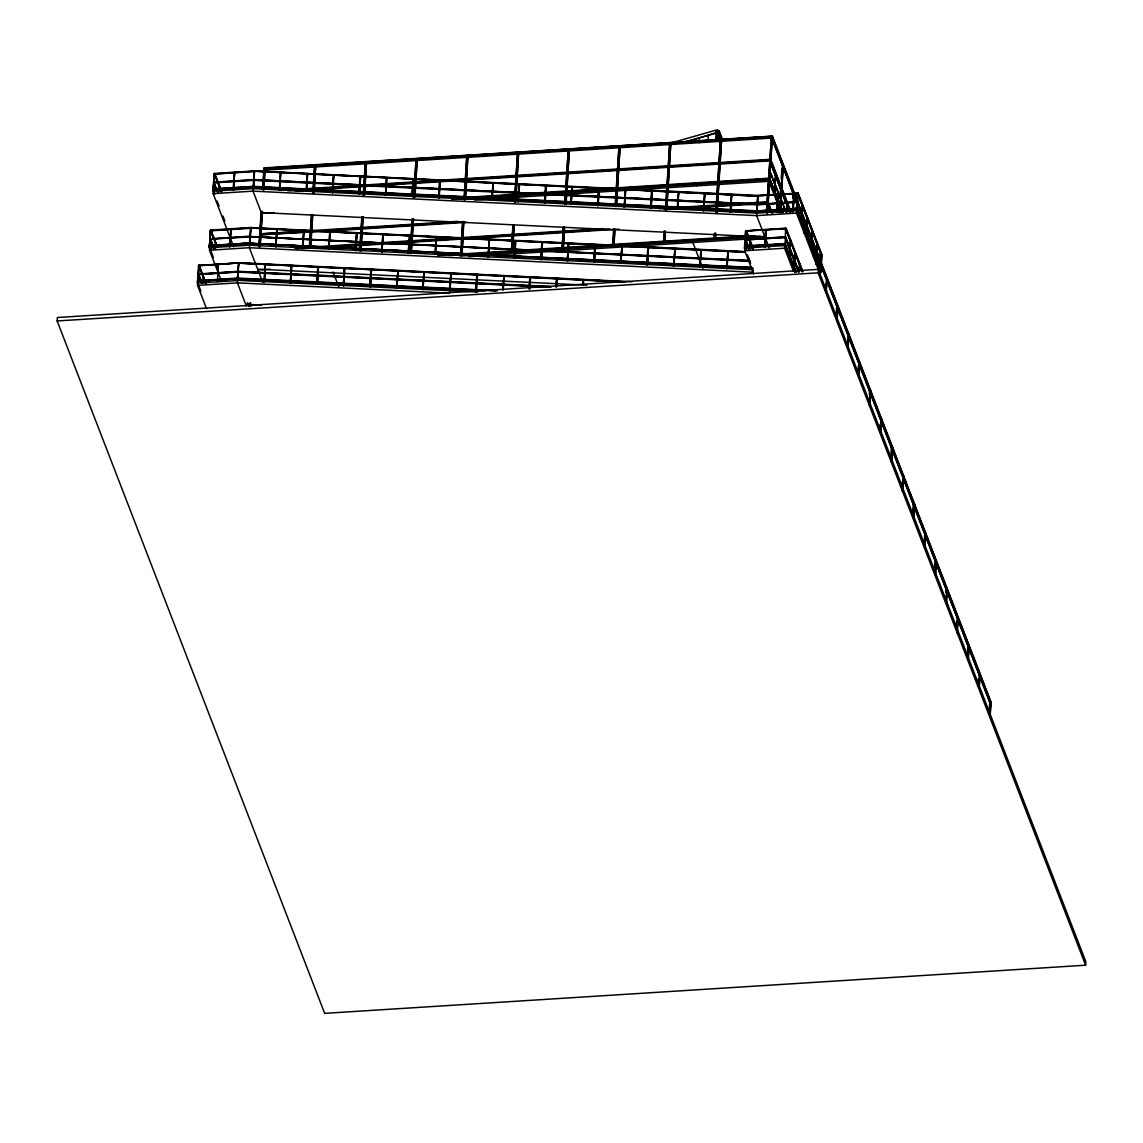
<?xml version="1.0" encoding="UTF-8"?>
<svg xmlns="http://www.w3.org/2000/svg" width="1143" height="1143" viewBox="0 0 1143 1143"><rect width="100%" height="100%" fill="white"/><g stroke="black" fill="none" stroke-linecap="round" stroke-linejoin="round"><path stroke-width="1.5" d="M57.15 320.969L57.379 317.511L818.331 269.362L818.102 272.82L1085.621 965.206L324.669 1013.355L57.15 320.969L818.102 272.82M206.154 283.55L199.111 265.319L197.453 283.05L198.568 265.347L205.611 283.593M206.512 308.581L197.539 285.379L197.71 282.864L200.911 291.151M198.196 274.306L238.201 271.605L549.669 286.75M202.682 282.45L203.654 277.22L203.454 282.75M202.811 282.792L203.783 277.563M210.483 230.686L209.398 247.917L210.398 230.286L217.441 246.688M214.813 173.993L213.069 191.324L214.727 173.593L221.771 191.867M209.398 247.917L210.512 230.214L216.87 247.188M213.069 191.324L214.17 173.636L221.228 191.895M209.498 250.246L209.655 247.731L249.517 245.202L753.151 269.691L752.994 272.205L249.345 247.717L209.498 250.246L221.613 281.592M249.903 245.359L249.131 245.059L249.903 245.359L250.631 227.528L250.674 228.3L210.812 230.815L210.726 230.057L250.588 227.528L745.365 251.589M233.686 246.788L213.155 193.653L213.312 191.138L253.174 188.624L756.809 213.112L796.671 210.583L820.417 272.02L820.245 274.534M253.689 179.594L757.452 204.368L253.689 179.594L213.827 182.108L213.912 182.88L253.775 180.351L757.38 204.854L797.271 202.325L797.2 201.568M214.398 173.465L214.47 174.236L214.398 173.465L254.246 170.95L757.923 195.439L797.871 193.21L757.866 195.91L254.246 170.95L253.56 188.766L252.789 188.466L253.56 188.766M218.599 191.51L219.427 185.952L219.099 191.138M215.27 246.959L215.998 243.116L215.67 248.302M219.227 191.481L218.927 186.323M215.913 246.917L215.498 243.502M217.384 281.792L218.499 264.504M229.329 246.659L230.957 228.986L229.972 246.617L229.2 246.316L229.972 246.617M233.001 190.067L234.615 172.393L233.629 190.024L232.858 189.724L233.629 190.024M229.843 246.274L230.957 228.986M233.501 189.681L234.615 172.393M198.439 265.419L238.93 262.861L237.315 280.535L238.673 262.661L631.979 281.792M485.061 290.865L237.701 278.835L237.644 278.063L197.568 280.749M198.311 274.591L238.173 272.077L238.087 271.305L198.01 273.991L201.211 282.278M622.978 281.835L238.573 263.133L623.092 282.121M249.26 245.402L250.888 227.728L249.76 245.016M252.917 188.809L254.546 171.136L253.432 188.424M249.517 245.202L249.345 247.717L262.747 282.378M753.28 268.191L249.531 243.402L751.494 267.348M748.379 261.175L249.974 236.644L748.365 260.404M253.174 188.624L253.017 191.138L261.99 214.384M214.427 192.824L213.155 189.509L253.232 186.823L756.98 211.612L796.842 209.083L796.757 208.326L757.009 211.141L253.403 186.638L213.398 188.866L213.484 189.638L253.332 187.109L253.26 186.352L756.937 210.841L797.085 208.455L820.817 269.891L796.542 208.483M250.388 306.281L250.603 302.824M258.904 246.159L261.075 212.555M262.561 189.567L263.933 168.35L772.368 136.088L990.91 701.702L990.052 714.175M259.118 246.745L261.404 211.369M262.89 188.381L264.162 168.25M322.697 231.443L260.175 234.801L260.233 233.858L457.814 221.356M264.504 167.85L264.662 169.364L771.968 137.274L772.025 136.331L264.504 167.85L263.219 189.824M259.547 246.417L261.733 212.812M259.99 246.088L262.161 212.484M263.647 189.495L265.019 168.278L263.876 190.081M265.062 168.192L265.019 168.978L263.933 168.35M260.204 246.674L262.504 211.312M263.819 281.821L265.447 264.147L264.462 281.778L263.69 281.478L264.462 281.778M264.319 281.435L265.447 264.147M277.392 229.014L275.777 246.688L276.763 229.057L277.52 229.357L276.763 229.057M281.049 172.422L279.435 190.095L280.421 172.464L281.178 172.764L280.421 172.464M275.777 246.688L276.892 229.4M279.435 190.095L280.549 172.807M291.951 265.433L290.336 283.107L291.322 265.476L292.079 265.776L291.322 265.476M290.336 283.107L291.451 265.819M302.281 247.974L303.895 230.3L302.909 247.931L302.152 247.631M305.938 191.381L307.553 173.722L306.567 191.352L305.81 191.038L306.567 191.352M303.895 230.3L302.909 247.931M306.438 191.01L307.553 173.722M309.282 248.245L311.453 214.655M312.825 193.438L314.654 165.135L313.168 192.253M309.624 247.074L311.682 215.241M309.939 248.502L312.11 214.913M313.596 191.924L315.311 165.392M310.367 248.188L312.539 214.584M313.911 193.367L315.739 165.063L314.254 192.181M310.71 247.002L312.768 215.17M316.711 284.05L318.454 266.719L317.468 284.35L316.711 284.05L317.468 284.35M316.84 284.393L317.825 266.762M317.34 284.007L318.454 266.719M330.413 231.586L328.784 249.26L329.77 231.629L330.541 231.929L329.77 231.629M334.07 175.008L332.442 192.681L333.427 175.05L334.199 175.35L333.427 175.05M328.784 249.26L329.898 231.972M332.442 192.681L333.57 175.379M336.956 165.592L337.056 164.02M344.972 268.019L343.343 285.679L344.329 268.048L345.1 268.348L344.329 268.048M343.343 285.679L344.457 268.391M355.159 250.217L356.916 232.886L355.93 250.517L355.159 250.217L355.93 250.517M358.816 193.624L360.574 176.293L359.588 193.924L358.816 193.624L359.588 193.924M355.287 250.546L356.273 232.915M358.959 193.967L359.945 176.336M355.802 250.174L356.916 232.886M359.459 193.581L360.574 176.293M359.674 250.346L361.845 216.741M363.217 195.524L365.389 161.935L363.56 194.339M359.902 250.931L362.074 217.327M360.331 250.603L362.502 217.013M363.988 194.024L366.046 162.192M360.759 250.274L362.931 216.684M364.303 195.453L366.474 161.863L364.646 194.281M360.988 250.86L363.16 217.27M369.718 286.636L371.475 269.305L370.489 286.936L369.718 286.636L370.489 286.936M369.846 286.979L370.832 269.348M370.361 286.593L371.475 269.305M383.419 234.172L381.805 251.846L382.791 234.215L383.548 234.515L382.791 234.215M387.077 177.579L385.462 195.253L386.448 177.622L387.22 177.922L386.448 177.622M381.805 251.846L382.919 234.544M385.462 195.253L386.577 177.965M396.364 288.265L397.978 270.591L396.992 288.222L396.221 287.922L396.992 288.222M396.864 287.879L397.978 270.591M408.18 252.789L409.923 235.458L408.937 253.089L408.18 252.789L408.937 253.089M411.837 196.196L413.595 178.865L412.609 196.496L411.837 196.196L412.609 196.496M408.308 253.132L409.294 235.501M411.966 196.539L412.952 178.908M408.808 252.746L409.923 235.458M412.466 196.167L413.595 178.865M410.051 252.446L412.237 218.842M413.609 197.625L416.123 158.72L413.937 196.439M410.28 253.032L412.452 219.427M410.708 252.703L412.894 219.099M414.266 197.882L416.781 158.977M411.151 252.374L413.323 218.77M414.695 197.553L417.209 158.648L415.038 196.367M411.366 252.96L413.537 219.356M424.482 271.877L422.867 289.55L423.853 271.92L424.624 272.22L423.853 271.92M422.867 289.55L423.982 272.263M434.811 254.418L436.44 236.744L435.454 254.375L434.683 254.075L435.454 254.375M438.469 197.839L439.455 180.194L440.226 180.508L439.112 197.796L438.341 197.496L439.112 197.796M435.312 254.032L436.44 236.744M438.983 197.453L440.226 180.508M449.37 290.836L450.999 273.163L450.013 290.793L449.242 290.493L450.013 290.793M449.871 290.465L450.999 273.163M463.929 221.456L461.758 255.06L460.672 255.118L462.501 222.714M463.987 199.725L466.844 155.505L464.901 189.695M460.786 253.36L461.243 246.288M461.472 242.745L462.844 221.528M464.444 196.767L464.672 193.224M463.587 222.642L461.329 255.703L463.158 222.971M464.644 199.982L467.501 155.762M465.072 199.654L467.93 155.448L465.758 193.167M465.615 199.082L464.858 198.782L465.615 199.082L466.601 181.451M477.002 274.834L475.888 292.137L476.874 274.491L477.631 274.806L476.874 274.491M477.503 274.463L476.517 292.094L475.745 291.794M487.832 257.004L489.447 239.33L488.461 256.961L487.704 256.661L488.461 256.961M491.49 200.411L493.104 182.737L492.119 200.368L491.361 200.068L492.119 200.368M488.332 256.618L489.447 239.33M491.99 200.025L493.104 182.737M502.62 289.965L504.006 275.749L503.249 289.922M503.12 289.579L504.006 275.749M514.207 225.314L512.493 251.846L511.407 251.917L512.893 224.8M514.379 201.811L517.579 152.305L515.293 191.795M511.407 251.917L513.121 225.385M514.607 202.397L515.064 195.324M511.835 251.589L513.55 225.057M515.036 202.068L518.236 152.562M512.493 251.846L513.979 224.728M515.464 201.739L518.665 152.233L515.693 202.325M515.964 240.616L514.336 258.289L515.322 240.659L516.093 240.959L515.322 240.659M519.622 184.023L517.993 201.697L518.979 184.066L519.751 184.366L518.979 184.066M514.336 258.289L515.45 241.002M517.993 201.697L519.122 184.409M529.095 289.179L529.881 277.077L530.652 277.378L529.881 277.077M529.338 287.793L530.009 277.42M529.738 289.136L530.523 277.035M540.71 259.232L542.468 241.902L541.482 259.532L540.71 259.232L541.482 259.532M544.368 202.654L546.125 185.323L545.14 202.954L544.368 202.654L545.14 202.954M540.839 259.575L541.839 241.945M544.511 202.983L545.497 185.352M541.353 259.19L542.468 241.902M545.011 202.611L546.125 185.323M555.827 287.007L557.027 278.32L556.712 285.579M556.069 285.621L556.384 278.363M556.47 286.964L557.027 278.32M564.585 227.414L563.213 248.631L562.127 248.703L563.27 226.9M564.771 203.911L568.314 149.09L564.985 204.497M562.127 248.703L563.499 227.486M562.556 248.374L563.928 227.157M565.428 204.168L568.971 149.347M563.213 248.631L564.371 226.828M565.856 203.84L569.4 149.019L566.071 204.426M568.971 243.188L567.357 260.861L568.342 243.23L569.1 243.53L568.342 243.23M572.629 186.609L571.014 204.283L572 186.652L572.772 186.952L572 186.652M567.357 260.861L568.471 243.573M571.014 204.283L572.129 186.981M582.701 285.178L583.53 279.621L583.33 285.136M583.201 284.807L583.53 279.621M593.731 261.818L595.474 244.488L594.489 262.118L593.731 261.818L594.489 262.118M597.389 205.226L599.146 187.895L598.16 205.526L597.389 205.226L598.16 205.526M593.86 262.147L594.846 244.516M597.518 205.569L598.503 187.938M594.36 261.776L595.474 244.488M598.018 205.183L599.146 187.895M614.977 229.514L613.948 245.431L612.862 245.488L613.662 229M615.148 206.011L619.035 145.89L615.377 206.597M612.862 245.488L613.891 229.586M613.291 245.173L614.32 229.257M615.806 206.269L619.692 146.147M613.948 245.431L614.748 228.929M616.234 205.94L620.12 145.818L616.463 206.526M620.363 263.447L621.992 245.774L621.006 263.404L620.235 263.104L621.006 263.404M624.021 206.854L625.65 189.181L624.664 206.812L623.892 206.512L624.664 206.812M620.863 263.061L621.992 245.774M624.535 206.469L625.65 189.181M646.738 264.39L648.495 247.059L647.51 264.69L646.738 264.39L647.51 264.69M650.41 207.797L652.153 190.467L651.167 208.097L650.41 207.797L651.167 208.097M646.881 264.733L647.867 247.102M650.538 208.14L651.524 190.51M647.381 264.347L648.495 247.059M651.039 207.769L652.153 190.467M665.369 231.6L664.683 242.216L663.597 242.287L664.054 231.086M665.426 209.869L669.769 142.675L665.769 208.683M663.597 242.287L664.283 231.672M664.026 241.959L664.712 231.343M666.083 210.126L670.427 142.932M664.683 242.216L665.14 231.015M666.512 209.798L670.855 142.604L666.855 208.612M673.384 266.019L674.999 248.345L674.013 265.976L673.256 265.676L674.013 265.976M677.042 209.44L678.656 191.767L677.67 209.398L676.913 209.098M673.884 265.633L674.999 248.345M678.656 191.767L677.67 209.398M698.944 141.489L699.159 137.989L717.561 132.474L717.747 129.645L673.327 142.332M693.015 240.13L692.858 242.487L702.902 268.491M696.516 185.895L696.673 183.537M699.316 142.675L699.416 141.103M701.516 249.631L699.887 267.305L700.873 249.674L701.645 249.974L700.873 249.674M705.174 193.053L703.545 210.726L704.531 193.096L705.302 193.396L704.531 193.096M708.017 140.546L708.36 135.274L717.561 132.474M699.887 267.305L701.002 250.017M703.545 210.726L704.674 193.438M715.789 140.832L716.361 132.002L718.361 131.874L718.776 132.945L718.318 140.017M716.404 139.26L716.861 132.188L718.033 132.117L717.575 139.189M717.79 140.703L718.361 131.874M719.104 133.788L719.29 130.959L716.032 131.159L715.847 133.988L719.104 133.788L721.676 140.446M715.747 233.701L715.404 239.001L714.318 239.073L714.432 233.186M715.804 211.969L720.504 139.46L716.032 212.555M714.318 239.073L714.661 233.772M714.746 238.744L715.089 233.443M716.461 212.227L721.162 139.717M715.404 239.001L715.532 233.115M716.904 211.898L721.59 139.389L717.118 212.484M726.391 268.605L728.02 250.931L727.034 268.562L726.262 268.262L727.034 268.562M730.063 212.012L731.677 194.339L730.691 211.969L729.92 211.669L730.691 211.969M726.905 268.219L728.02 250.931M730.563 211.626L731.677 194.339M752.708 249.36L746.365 231.1L745.25 248.388L744.479 248.088L745.607 230.8L786.127 228.171L802.786 271.277M744.622 248.431L745.722 230.729L752.737 248.888M753.666 273.963L744.707 250.76L744.865 248.245M745.122 248.045L746.279 230.7L753.28 248.86M749.437 248.788L750.38 241.487L749.937 248.402M750.065 248.745L749.879 241.873M758.18 195.624L756.566 213.298L757.68 196.01M756.566 213.298L757.895 195.439L757.98 196.196L253.903 171.179M756.809 213.112L756.652 215.627L769.182 247.874M756.98 211.612L756.895 210.841L756.937 211.612L253.303 187.109L253.26 186.352L213.184 189.038L214.47 192.353M766.31 212.298L771.454 136.846M766.653 211.112L767.567 196.967M767.796 193.424L770.996 143.918M771.225 140.375L771.454 136.146M764.538 247.174L765.539 229.543L766.296 229.843L765.181 247.131L764.41 246.831M764.138 203.525L767.696 203.297L767.539 201.768L658.954 208.64M768.996 179.137L769.053 178.194L450.442 198.339M457.157 180.68L770.439 160.849L770.282 159.32L280.778 190.295M771.796 135.746L771.968 137.274M766.967 212.555L771.882 136.517L264.59 168.607M767.696 203.297L767.539 201.768M783.012 212.227L768.982 177.322L770.553 161.406L769.396 178.765L470.244 197.696M767.282 213.998L772.368 136.088M767.625 212.812L772.311 136.188M774.811 186.395L775.254 179.48M778.112 194.367L776.497 212.041L777.483 194.41L778.24 194.71L777.483 194.41M776.497 212.041L777.611 194.753M779.069 212.284L779.526 205.211M780.097 196.367L780.669 187.523M781.24 178.679L781.926 168.078M780.498 207.597L779.583 207.655L777.711 201.882M779.726 212.541L782.812 164.792M780.155 212.212L783.298 164.378L782.155 164.535M780.383 212.798L783.241 164.463M786.355 210.212L787.327 204.983L786.87 211.898M785.112 245.874L785.584 228.214L802.243 271.32M793.528 271.448L784.569 248.231L784.727 245.716L794.971 272.248M784.77 243.93L744.95 245.974L745.036 246.745L784.884 244.216M785.212 237.172L745.379 239.216L745.465 239.973L785.327 237.458M785.77 228.514L745.908 231.043M787.013 212.241L786.813 205.369M788.913 257.418L790.67 240.087L789.684 257.718L788.913 257.418L789.684 257.718M792.742 198.125L793.085 192.81L794.171 192.753L793.256 211.012M789.156 256.018L790.799 240.43M792.485 212.527L793.742 193.067L771.882 136.517M793.028 210.426L794.214 192.653L793.313 192.71L790.099 184.394M796.428 210.783L798.085 193.038L821.917 254.889L820.803 272.177L821.274 254.518L797.543 193.081L796.428 210.783L797.5 193.553M1085.621 965.206L1085.85 961.749L796.514 213.098L796.671 210.583M797.757 192.91L797.828 193.681L757.552 195.667M797.057 210.741L798.085 193.038M793.499 269.248L795.242 251.917L794.128 269.219M794.256 269.548L794.742 252.303M801.043 222.728L802.786 205.397L801.672 222.685M798.743 270.72L799.829 263.762L799.5 271.02M801.8 223.028L802.286 205.783M798.871 271.062L799.957 264.104M804.243 220.985L805.329 221.613L804.529 233.986M804.1 230.2L804.672 221.356M804.301 233.401L805.143 220.928L804.243 221.685M805.786 235.015L807.544 217.684L806.415 234.972M806.558 235.315L807.044 218.07M810.53 247.302L812.287 229.972L811.301 247.602L810.53 247.302L811.301 247.602M810.773 245.916L812.416 230.314M814.588 254.675L814.945 249.374L816.031 249.303M815.245 254.946L815.588 249.631M815.288 259.59L817.031 242.259L815.916 259.547M815.53 258.204L817.174 242.602L816.045 259.89M815.559 260.504L816.245 249.888L815.159 249.96L816.016 250.003M821.145 254.589L820.031 271.877L820.803 272.177M820.488 269.762L820.46 270.234M820.66 271.834L821.817 254.489L814.673 255.089M825.06 290.036L825.289 286.493M826.089 277.549L827.175 278.178L826.26 292.322M825.717 290.293L826.518 277.92M826.032 291.736L827.003 277.492L826.089 278.249M836.105 316.554L836.79 305.938L837.876 306.567M836.762 316.811L837.448 306.195M836.962 320.011L837.876 305.867L837.305 318.826M847.949 334.113L848.806 334.842M847.577 346.858L848.377 334.47M847.892 348.301L848.849 334.056L847.72 334.213M848.12 348.886L848.806 334.156M857.85 374.875L858.422 366.031M858.507 375.133L859.307 362.76M858.936 374.804L859.736 362.431L858.65 362.502M859.05 377.161L859.779 362.331L858.822 363.174M869.352 394.321L869.58 390.777L870.666 390.706L869.966 405.436M870.652 391.406L869.752 391.463L867.88 385.677M869.309 405.179L870.223 391.035M869.752 404.851L870.709 390.62L869.809 390.677M879.696 431.44L880.153 424.367M880.353 431.697L881.153 419.324M880.667 433.14L881.639 418.895L880.496 419.067M880.896 433.726L881.582 418.995M890.969 454.414L891.426 447.342L892.512 447.27L891.826 462.001M892.74 447.856L891.654 447.242L892.569 447.17L891.597 461.415M891.169 461.743L892.083 447.599M901.556 488.004L901.898 482.689M902.584 475.517L903.67 476.131L902.756 490.29M902.213 488.261L903.013 475.874M902.413 491.461L903.484 475.459L902.584 476.202M912.714 512.75L913.286 503.906L914.414 503.734L913.8 516.793M914.6 504.42L913.514 503.792L918.015 515.436M913.371 513.007L913.943 504.163M913.457 517.979L914.414 503.734M924.058 544.825L924.858 532.438M924.387 546.254L925.344 532.024L924.444 532.081L919.301 518.765M924.601 546.84L925.516 532.695L924.216 532.181M934.445 571.071L935.017 562.227M935.103 571.329L935.788 560.727M935.417 572.772L936.274 560.299L935.131 560.47M935.531 575.129L936.217 560.399M945.832 592.274L946.061 588.745L947.147 588.674L946.461 603.404M947.147 589.359L946.29 588.631L947.204 588.574L946.233 602.818M945.804 603.147L946.718 589.002M956.191 629.407L956.762 620.563M956.848 629.664L957.648 617.277M957.277 629.336L958.077 616.949L957.277 633.451M958.077 617.649L956.991 617.02M967.578 650.61L967.921 645.309L969.007 645.238L968.435 658.197M969.235 645.824L968.092 645.981L966.221 640.209M967.664 659.711L968.578 645.566M968.092 659.382L969.05 645.138L968.15 645.195M978.051 685.957L978.508 678.885M979.08 673.484L980.151 674.099L979.237 688.243M978.808 684.457L979.494 673.841M979.022 687.657L979.937 673.513L978.851 673.584M979.922 674.213L980.151 674.099M989.309 708.946L989.767 701.859L990.91 701.702M990.281 714.761L991.081 702.388L989.952 702.545L986.78 693.444M989.624 714.504L990.352 701.359M990.567 701.945L990.281 702.302M238.787 262.961L198.753 265.662L238.758 262.961L624.978 281.735M549.554 286.45L238.115 271.305L238.173 272.077M497.505 290.708L237.687 278.063L237.73 278.835L197.753 281.064L237.701 278.835M745.379 252.36L250.56 228L745.265 252.06M213.141 247.117L209.955 238.858L250.031 236.172L250.074 236.944L210.283 238.987M210.769 249.388L209.498 246.088L249.631 242.93L209.526 245.616L210.798 248.917M757.938 196.196L254.403 171.236L214.355 173.936M757.38 204.854L757.366 204.083L253.632 180.065M708.36 135.274L685.386 141.889M699.159 137.989L683.857 142.289M264.162 168.935L772.539 136.774M771.411 136.931L772.311 136.874L990.852 702.488M264.49 170.178L771.782 138.089L990.324 703.702M214.141 174.107L254.675 171.479M307.696 174.05L306.924 173.75M213.798 182.58L253.803 179.88M212.927 190.995L214.727 173.593L221.099 190.667M213.155 193.653L253.017 191.138L756.652 215.627L796.514 213.098M279.292 189.752L280.064 190.052M769.939 159.72L770.839 159.663L790.77 211.241M289.908 190.324L297.023 189.867M300.58 189.638L371.789 185.137M380.69 184.58L434.083 181.194M441.198 180.751L768.725 160.02M287.836 190.781L770.211 160.263M295.18 190.924L377.061 185.737M380.619 185.523L450.042 181.123M332.313 192.338L333.084 192.638M493.247 183.08L492.476 182.78M782.341 165.221L783.469 165.049M769.439 170.093L786.055 211.641M385.334 194.91L386.091 195.21M769.41 170.564L786.027 212.112M775.483 176.008L774.368 193.31M769.01 176.851L783.055 211.755M775.611 176.351L774.497 193.653M768.71 178.594L769.625 178.537L782.469 211.798M451.542 199.039L467.53 198.039M452.157 199.182L769.525 179.108L769.053 178.194M466.63 198.868L619.706 189.181M628.607 188.609L769.225 179.722L768.753 178.808M625.778 189.524L625.007 189.224M261.69 213.398L274.063 212.627M474.488 199.939L768.982 181.308L780.555 211.255M517.865 201.354L518.636 201.654M678.799 192.11L678.028 191.795M780.855 188.009L781.769 187.952M780.812 188.795L781.712 188.738M570.886 203.94L571.643 204.24M731.806 194.681L731.049 194.381M794.399 193.338L793.313 193.396L772.054 138.603M210.698 230.529L250.703 227.828L745.479 251.889M231.086 229.329L230.314 229.029M304.038 230.643L303.266 230.343M259.89 234.258L260.79 234.201L259.832 235.044M767.196 202.168L768.096 202.111L772.597 213.755M317.425 230.843L260.233 233.858M326.327 230.286L452.699 222.285M669.855 208.54L673.427 208.326M678.756 207.983L730.377 204.711M733.935 204.497L749.965 203.483M758.866 202.911L767.753 202.354M260.175 234.801L463.086 221.971M664.24 209.24L767.467 202.711M331.599 230.886L466.873 222.328M673.356 209.269L757.023 203.968M210.141 239.173L250.146 236.472L748.479 260.704M757.309 204.554L797.3 201.854M797.485 202.168L821.231 263.604M703.416 210.383L704.188 210.683M779.64 206.869L780.54 206.812M756.866 211.312L797.057 208.926L820.788 270.362L796.514 208.955M209.269 247.574L211.055 230.186L217.413 247.159M756.437 212.955L757.195 213.255M776.368 211.698L777.126 211.998M275.634 246.345L276.406 246.645M436.569 237.087L435.797 236.787M294.765 248.117L602.704 228.629M296.766 248.588L305.667 248.017M318.125 247.231L327.027 246.674M332.37 246.331L373.318 243.745M376.876 243.516L467.658 237.773M471.216 237.544L602.933 229.214M301.823 248.602L609.762 229.129M318.068 248.174L328.755 247.502M337.656 246.945L618.892 229.143M328.655 248.917L329.427 249.217M489.59 239.673L488.818 239.358M381.676 251.503L382.434 251.803M785.555 228.686L802.757 271.748M785.884 228.814L746.05 230.857M265.576 264.49L264.805 264.19M437.883 255.489L598.075 245.359M601.632 245.131L744.036 236.13M460.443 254.532L461.758 255.06M511.178 251.331L512.264 251.26M561.899 248.117L562.999 248.045M612.634 244.916L613.72 244.845M663.369 241.702L664.454 241.63M714.089 238.487L715.189 238.416M448.785 255.403L455.9 254.96M459.472 254.732L475.488 253.717M482.603 253.26L519.979 250.903M530.666 250.231L598.303 245.945M601.861 245.716L744.264 236.715M747.822 236.487L754.951 236.029M450.599 255.46L759.995 236.058M461.186 255.36L461.958 255.675L463.072 238.373M459.4 255.675L537.724 250.717M543.068 250.374L765.567 236.301M622.121 246.116L621.349 245.816M258.032 269.991L270.405 269.205M469.044 256.646L765.324 237.901M514.207 257.947L514.979 258.247M675.142 248.688L674.37 248.388M197.539 281.221L237.615 278.535L495.848 290.908M744.479 248.088L784.984 245.531M398.107 270.934L397.35 270.634M567.228 260.518L567.985 260.818M728.148 251.274L727.391 250.96M197.539 285.379L237.401 282.85L449.185 293.151M744.707 250.76L784.569 248.231M290.193 282.764L290.965 283.064M451.128 273.506L450.356 273.206M814.559 254.789L821.488 254.346L821.574 255.118L812.802 255.375M749.394 259.118L748.622 258.818M343.214 285.35L343.986 285.65M812.902 255.661L821.917 254.889M504.149 276.092L503.377 275.792M699.759 266.962L700.53 267.276M815.731 263.333L820.931 263.004L821.017 263.762L815.816 264.09M820.717 263.161L797.528 201.697L757.48 204.368M815.845 263.619L821.045 263.29M422.739 289.208L423.496 289.508M583.659 279.949L582.901 279.649M836.976 306.624L838.105 306.453M849.035 334.728L847.949 334.799L826.689 280.006M869.794 391.363L870.88 391.292M881.81 419.581L880.724 418.952L887.154 435.583M924.43 532.767L925.516 532.695M925.287 532.809L924.387 532.867L914.1 506.249M935.317 561.142L936.446 560.984M946.29 589.331L947.376 589.259M957.162 617.706L958.305 617.534M261.304 212.584L764.938 237.072M249.974 236.644L750.051 260.975M751.608 267.633L249.746 243.23L209.74 245.459L209.826 246.216L249.674 243.702L249.603 242.93M249.531 243.402L751.394 267.819M257.646 269.176L586.873 285.178M551.24 287.007L238.015 271.777L197.982 274.463L201.182 282.75M549.569 287.222L238.13 272.077L238.087 271.305M477.817 292.022L237.573 280.335L237.401 282.85L246.374 306.067M245.688 304.309L261.704 305.081M798.043 193.51L821.788 254.96M797.414 193.153L821.245 254.989M795.028 196.396L990.424 702.131M772.096 137.817L774.025 142.804M775.311 146.133L781.741 162.763M783.669 167.75L787.527 177.737M820.945 264.247L824.16 272.563M826.732 279.221L828.661 284.207M831.232 290.865L834.447 299.18M837.019 305.838L840.234 314.154M841.519 317.483L846.02 329.127M848.592 335.771L853.735 349.086M856.95 357.402L858.236 360.731M862.093 370.703L865.308 379.033M872.366 397.321L876.867 408.965M878.153 412.294L880.081 417.295M888.44 438.912L890.368 443.913M892.297 448.899L896.155 458.886M898.727 465.53L901.941 473.845M903.227 477.174L906.442 485.504M909.014 492.147L912.228 500.463M928.93 543.725L931.502 550.369M935.36 560.356L937.289 565.342M939.86 572L943.075 580.315M946.933 590.302L948.861 595.289M950.147 598.618L954.648 610.262M957.22 616.92L959.148 621.906M960.434 625.235L962.363 630.222M970.721 651.853L973.936 660.168M976.508 666.826L978.437 671.813M981.008 678.471L984.209 686.786M793.899 195.153L795.828 200.154M816.402 253.389L818.331 258.375M821.546 266.69L825.403 276.677M848.535 336.556L869.752 391.463M870.394 393.121L891.611 448.027M892.254 449.685L901.884 474.631M903.813 479.631L913.457 504.577M925.03 534.524L946.247 589.417M946.89 591.088L968.092 645.981M968.735 647.652L989.952 702.545M790.713 212.026L770.782 160.449L769.882 160.506L789.799 211.784M770.553 161.406L789.827 211.312M785.427 201.368L769.996 161.449L789.256 211.826M786.713 204.697L788.641 209.683M770.053 172.222L771.982 177.208M773.268 180.537L777.769 192.181M779.055 195.51L780.34 198.839M770.268 180.651L772.197 185.637M777.969 200.611L779.897 205.597M781.183 208.926L782.469 212.255M782.426 212.584L769.568 179.322L768.668 179.38L774.454 194.353M769.782 180.623L781.998 212.227M775.74 197.668L779.583 207.655M785.455 228.286L802.215 271.791M799.028 271.634L785.57 236.83L745.165 239.373L748.994 249.274M799 272.105L785.541 237.301L745.136 239.844L748.322 248.102M785.027 236.858L798.486 271.677M784.998 237.33L798.457 272.148M796.028 271.763L785.141 243.588L744.736 246.145L746.008 249.445M795.999 272.234L785.098 244.059L744.707 246.617L745.979 249.917M784.598 243.616L795.485 271.805M784.555 244.088L795.457 272.277M771.896 212.869L768.039 202.897L767.139 202.954L770.353 211.269M766.296 229.843L765.181 247.131M719.29 130.959L722.505 139.275M716.361 132.002L716.775 133.074M746.236 231.172L753.251 249.331M745.707 239.344L749.537 249.245M745.679 239.816L748.865 248.074M745.279 246.102L746.55 249.403M747.436 254.875L750.637 263.161M333.013 271.905L338.857 287.036M218.013 192.21L213.612 182.28L217.47 192.238M217.341 191.01L213.584 182.751L216.799 191.052M213.312 191.138L214.598 194.467M217.17 201.097L219.085 206.083M222.942 216.041L224.857 221.028M238.644 262.661L237.315 280.535M249.846 303.009L251.074 306.21M247.502 302.852L248.745 306.067M247.474 303.324L248.717 306.538M237.944 280.492L197.453 283.05M210.726 230.057L210.812 230.815M210.498 238.83L213.684 247.074M214.298 249.203L209.926 239.33L213.755 249.231M210.069 245.588L211.341 248.888M210.041 246.059L211.312 249.36M209.655 247.731L213.484 257.632M216.027 264.233L217.942 269.176M205.483 282.364L199.082 265.376L198.096 283.007M198.553 273.963L201.754 282.25M198.525 274.434L201.725 282.721M718.218 134.474L719.833 139.832M717.79 134.617L719.418 139.975M254.289 170.95L254.303 171.707L254.246 170.95M610.033 280.907L610.033 280.907"/></g></svg>
